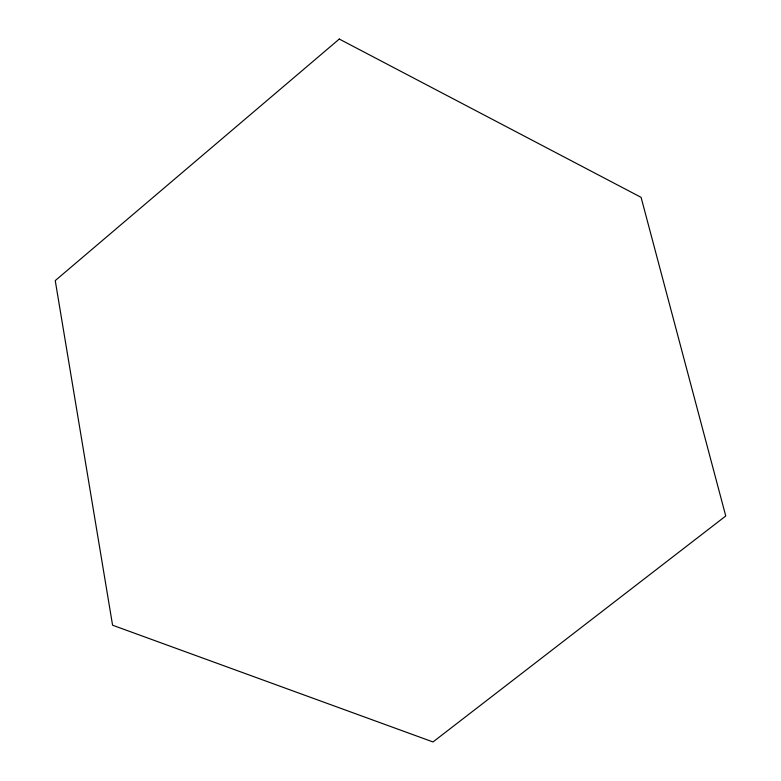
<?xml version="1.0" encoding="UTF-8"?>
<svg xmlns="http://www.w3.org/2000/svg" width="781" height="781" viewBox="0 0 781 781"><rect width="100%" height="100%" fill="white"/><g stroke="black" fill="none" stroke-linecap="round" stroke-linejoin="round"><path stroke-width="1.17" d="M339.286 39.05L55.246 280.604L112.581 625.21L432.996 741.95L725.754 515.997L641.084 197.339L339.286 39.05"/></g></svg>
